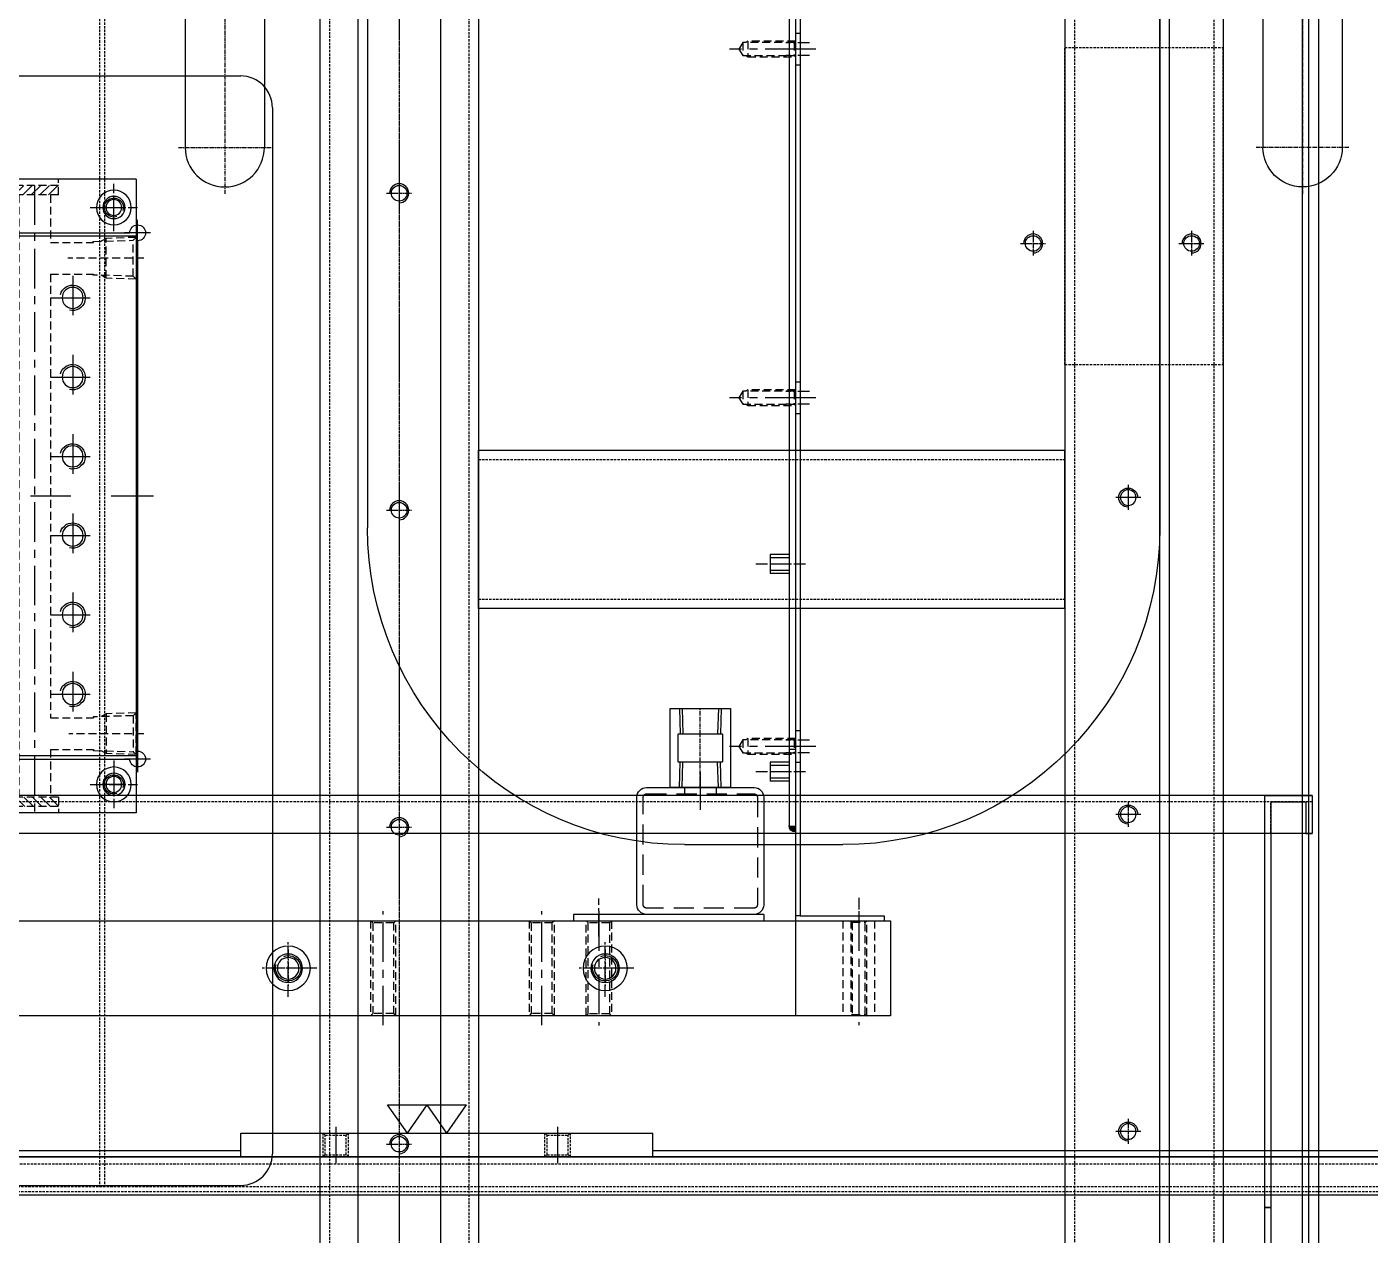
# Model space of a CAD drawing. Header units: millimetres. Extents: x -18234 to 26733, y 279 to 18488.
# Drawn here: x 21465.9 to 21889.6, y 5766.9 to 6148.1 of the extents above; entities that cross this region are included whole.
import ezdxf

# ---------------------------------------------------------------- set-up
doc = ezdxf.new("R2010")
doc.units = ezdxf.units.MM
for name, pattern in [('CENTER', [2, 1.25, -0.25, 0.25, -0.25]), ('CENTER1', [10, 7, -1, 1, -1]), ('CENTERX2', [101.6, 63.5, -12.7, 12.7, -12.7]), ('HIDDEN', [0.375, 0.25, -0.125]), ('HIDDEN2', [4.7625, 3.175, -1.5875])]:
    doc.linetypes.add(name, pattern=pattern)
for name, color, linetype in [('CEN', 1, 'CENTER'), ('CENTER', 1, 'CENTER'), ('CL', 1, 'CENTER'), ('HIDDEN', 2, 'HIDDEN'), ('HL', 2, 'HIDDEN'), ('THIN', 3, 'Continuous')]:
    doc.layers.add(name, color=color, linetype=linetype)

# ---------------------------------------------------------------- blocks, each defined once
blk = doc.blocks.new('uyiwer')
at = {"layer": 'HL', "ltscale": 3}
for p, q in [((301281.04, 32211.52), (301331.04, 32211.52)), ((301281.04, 32111.52), (301281.04, 32211.52)), ((301331.04, 32111.52), (301331.04, 32211.52)), ((301281.04, 32111.52), (301331.04, 32111.52))]:
    blk.add_line(p, q, dxfattribs=at)
blk = doc.blocks.new('uyoertw')
at = {"ltscale": 0.5}
for p, q in [((107125.43, -14929.59), (106940.43, -14929.59)), ((106940.43, -14979.59), (106940.43, -14929.59)), ((107125.43, -14979.59), (107125.43, -14929.59)), ((106940.43, -14979.59), (107125.43, -14979.59))]:
    blk.add_line(p, q, dxfattribs=at)
at = {"layer": 'HL', "ltscale": 3}
for p, q in [((107125.43, -14932.59), (106940.43, -14932.59)), ((107125.43, -14976.59), (106940.43, -14976.59))]:
    blk.add_line(p, q, dxfattribs=at)
blk = doc.blocks.new('eterwet')
at = {"ltscale": 0.5}
for p, q in [((106256.87, -12988.09), (106256.87, -14144.09)), ((106306.87, -12988.09), (106306.87, -14144.09))]:
    blk.add_line(p, q, dxfattribs=at)
at = {"layer": 'HL', "ltscale": 3}
for p, q in [((106259.87, -12988.09), (106259.87, -14144.09)), ((106303.87, -12988.09), (106303.87, -14144.09))]:
    blk.add_line(p, q, dxfattribs=at)
blk = doc.blocks.new('6w4tw')
at = {"ltscale": 0.5}
for p, q in [((107959.85, -12918.09), (107959.85, -14174.09)), ((108009.85, -12918.09), (108009.85, -14174.09))]:
    blk.add_line(p, q, dxfattribs=at)
at = {"layer": 'HL', "ltscale": 3}
for p, q in [((107962.85, -12918.09), (107962.85, -14174.09)), ((108006.85, -12918.09), (108006.85, -14174.09))]:
    blk.add_line(p, q, dxfattribs=at)
blk = doc.blocks.new('YUWTEE')
at = {"color": 6}
for name, p in [('6w4tw', (-329.42, -20)), ('eterwet', (1138.56, 0))]:
    blk.add_blockref(name, p, dxfattribs=at)
blk.add_blockref('uyiwer', (-193650.61, -45727.61))
at = {"color": 6, "xscale": -1, "rotation": 5.915268275202834e-12}
blk.add_blockref('uyoertw', (214570.86, 1286.5), dxfattribs=at)
blk = doc.blocks.new('r5yrtt')
at = {"ltscale": 0.5}
blk.add_circle((309013.73, 26263.33), 2.46, dxfattribs=at)
at = {"color": 1, "ltscale": 0.5}
blk.add_arc((309013.73, 26263.33), 3, 270, 180, dxfattribs=at)
at = {"layer": 'CL', "ltscale": 0.5}
for p, q in [((309013.73, 26267.33), (309013.73, 26259.33)), ((309009.73, 26263.33), (309017.73, 26263.33))]:
    blk.add_line(p, q, dxfattribs=at)
blk = doc.blocks.new('tyqw')
at = {"ltscale": 0.5}
blk.add_circle((204314.83, 21396.31), 2.46, dxfattribs=at)
at = {"color": 1, "ltscale": 0.5}
blk.add_arc((204314.83, 21396.31), 3, 270, 180, dxfattribs=at)
at = {"layer": 'CL', "ltscale": 0.5}
for p, q in [((204314.83, 21400.31), (204314.83, 21392.31)), ((204310.83, 21396.31), (204318.83, 21396.31))]:
    blk.add_line(p, q, dxfattribs=at)
blk = doc.blocks.new('RUW')
at = {"ltscale": 0.5}
for p, q in [((105666.37, -12938.09), (105666.37, -14228.09)), ((105393.37, -13142.09), (105393.37, -14082.09)), ((105419.37, -13142.09), (105419.37, -14082.09)), ((105186.37, -13525.09), (105356.37, -13525.09)), ((105366.37, -13535.09), (105366.37, -13865.09)), ((105186.37, -13875.09), (105356.37, -13875.09))]:
    blk.add_line(p, q, dxfattribs=at)
for centre, start, end in [((105356.37, -13535.09), 0, 90), ((105356.37, -13865.09), 270, 0)]:
    blk.add_arc(centre, 10, start, end, dxfattribs=at)
at = {"layer": 'CL', "ltscale": 0.5}
blk.add_line((105406.37, -13145.09), (105406.37, -14079.09), dxfattribs=at)
for name, p in [('r5yrtt', (-203607.36, -39825.42)), ('tyqw', (-98708.46, -34974.24)), ('tyqw', (-98658.46, -34974.24)), ('r5yrtt', (-203607.36, -39925.42)), ('r5yrtt', (-203607.36, -40025.42)), ('r5yrtt', (-203607.36, -40125.42))]:
    blk.add_blockref(name, p)
at = {"xscale": -1}
for p in [(309951.2, -35054.4), (309951.2, -35154.4), (309951.2, -35254.4)]:
    blk.add_blockref('tyqw', p, dxfattribs=at)
blk = doc.blocks.new('56ERT')
at = {"color": 6}
for name, p in [('YUWTEE', (-4301.61, 0)), ('RUW', (-2287.55, 0))]:
    blk.add_blockref(name, p, dxfattribs=at)
blk = doc.blocks.new('A$C5D08750C')
at = {"color": 3}
blk.add_line((1100, -1750), (1100, 0), dxfattribs=at)
blk.add_line((1100, -1750), (1100, 0), dxfattribs=at)
blk = doc.blocks.new('A$C6BE62182')
at = {"color": 0, "linetype": 'HIDDEN', "ltscale": 10}
for points in [[(-10.34, 7.86), (-9.91, 8.3), (-9.91, 12.43), (-10.34, 12.86)], [(19.66, 7.86), (19.23, 8.3), (19.23, 12.43), (19.66, 12.86)], [(-9.91, 12.43), (19.23, 12.43)], [(19.23, 8.3), (-9.91, 8.3)]]:
    blk.add_lwpolyline(points, dxfattribs=at)
at = {"layer": 'CENTER', "ltscale": 10}
blk.add_line((22.66, 10.36), (-13.34, 10.36), dxfattribs=at)
at = {"layer": 'THIN', "color": 0, "linetype": 'HIDDEN', "ltscale": 10}
for points in [[(-10.34, 12.86), (19.66, 12.86)], [(19.66, 7.86), (-10.34, 7.86)]]:
    blk.add_lwpolyline(points, dxfattribs=at)
blk = doc.blocks.new('A$C6C3A631E')
at = {"color": 0, "linetype": 'HIDDEN', "ltscale": 10}
for points in [[(0, -6.62), (0.68, -7.3), (0.68, -13.95), (0, -14.62)], [(0.68, -7.3), (29.32, -7.3)], [(30, -6.62), (29.32, -7.3), (29.32, -13.95), (30, -14.62)], [(29.32, -13.95), (0.68, -13.95)]]:
    blk.add_lwpolyline(points, dxfattribs=at)
at = {"layer": 'CENTER', "ltscale": 10}
blk.add_line((-3, -10.62), (33, -10.62), dxfattribs=at)
at = {"layer": 'THIN', "color": 0, "linetype": 'HIDDEN', "ltscale": 10}
for points in [[(0, -6.62), (30, -6.62)], [(30, -14.62), (0, -14.62)]]:
    blk.add_lwpolyline(points, dxfattribs=at)
blk = doc.blocks.new('A$C592426ED')
at = {"color": 251, "linetype": 'HIDDEN', "ltscale": 10}
for points in [[(-4.9, 20), (-5.57, 19.33), (-12.22, 19.33), (-12.9, 20)], [(-12.22, -9.32), (-12.22, 19.33)], [(-5.57, 19.33), (-5.57, -9.32)], [(-4.9, -10), (-5.57, -9.32), (-12.22, -9.32), (-12.9, -10)]]:
    blk.add_lwpolyline(points, dxfattribs=at)
at = {"layer": 'CENTER', "color": 251, "ltscale": 10}
blk.add_line((-8.9, 23), (-8.9, -13), dxfattribs=at)
at = {"layer": 'THIN', "color": 251, "linetype": 'HIDDEN', "ltscale": 10}
for points in [[(-12.9, -10), (-12.9, 20)], [(-4.9, 20), (-4.9, -10)]]:
    blk.add_lwpolyline(points, dxfattribs=at)
blk = doc.blocks.new('A$C4AE041CB')
at = {"color": 2}
for p, q in [((546.87, -48.14), (-33.13, -48.14)), ((-33.13, -48.14), (-33.13, -78.14)), ((-33.13, -78.14), (546.87, -78.14))]:
    blk.add_line(p, q, dxfattribs=at)
at = {"linetype": 'HIDDEN', "ltscale": 10}
for p, q in [((-28.13, -48.14), (-28.13, -78.14)), ((-18.13, -48.14), (-18.13, -78.14))]:
    blk.add_line(p, q, dxfattribs=at)
at = {"color": 3}
for centre in [(56.87, -63.14), (156.87, -63.14)]:
    blk.add_circle(centre, 3.4, dxfattribs=at)
for centre in [(56.87, -63.14), (156.87, -63.14)]:
    blk.add_arc(centre, 4, 69.9167, 17.6912)
at = {"layer": 'CEN', "linetype": 'CENTER', "ltscale": 2}
for p, q in [((56.87, -57.23), (56.87, -69.05)), ((156.87, -57.23), (156.87, -69.05)), ((50.97, -63.14), (62.78, -63.14)), ((150.97, -63.14), (162.78, -63.14))]:
    blk.add_line(p, q, dxfattribs=at)
at = {"ltscale": 10, "rotation": 90}
for name, p in [('A$C6BE62182', (-12.76, -67.8)), ('A$C6C3A631E', (66.25, -78.14)), ('A$C6C3A631E', (116.25, -78.14))]:
    blk.add_blockref(name, p, dxfattribs=at)
at = {"ltscale": 10, "xscale": -1}
blk.add_blockref('A$C592426ED', (49.98, -68.15), dxfattribs=at)
blk = doc.blocks.new('rcw345trcw45t')
for p, q in [((53002.75, -14361.01), (52983.75, -14361.01)), ((52983.75, -14361.01), (52983.75, -14386.01)), ((52987.52, -14361.01), (52987.77, -14369.01)), ((52998.97, -14361.01), (52998.72, -14369.01)), ((53002.75, -14386.01), (53002.75, -14361.01)), ((52987.52, -14386.01), (52987.77, -14378.01)), ((52998.97, -14386.01), (52998.72, -14378.01)), ((52983.75, -14386.01), (53002.75, -14386.01))]:
    blk.add_line(p, q)
blk.add_lwpolyline([(52986.25, -14377.76, 0.414214), (52986.5, -14378.01), (53000, -14378.01, 0.414214), (53000.25, -14377.76), (53000.25, -14369.26, 0.414214), (53000, -14369.01), (52986.5, -14369.01, 0.414214), (52986.25, -14369.26)], format="xyb", close=True)
at = {"layer": 'CENTER'}
blk.add_lwpolyline([(52993.25, -14386.01), (52993.25, -14378.01), (52993.25, -14369.01), (52993.25, -14361.01)], dxfattribs=at)
at = {"layer": 'THIN'}
for p, q in [((52986.67, -14361.01), (52986.92, -14369.01)), ((52999.83, -14361.01), (52999.58, -14369.01)), ((52986.67, -14386.01), (52986.92, -14378.01)), ((52999.83, -14386.01), (52999.58, -14378.01))]:
    blk.add_line(p, q, dxfattribs=at)
blk = doc.blocks.new('A$C30BB27A6')
at = {"color": 1, "linetype": 'CENTER1', "ltscale": 2}
blk.add_line((17, 5), (17, -7), dxfattribs=at)
at = {"color": 2, "linetype": 'HIDDEN2', "ltscale": 2}
for p, q in [((12, 0), (12, -2)), ((22, 0), (22, -2))]:
    blk.add_line(p, q, dxfattribs=at)
at = {"color": 1, "linetype": 'CENTER1'}
blk.add_line((49, -47), (49, -35), dxfattribs=at)
for p, q in [((-3, -40), (57, -40)), ((57, -42), (-3, -42)), ((57, -40), (57, -42))]:
    blk.add_line(p, q)
at = {"ltscale": 10}
blk.add_line((-3, -40), (-3, -42), dxfattribs=at)
blk.add_lwpolyline([(34, 0), (0, 0, 0.414214), (-3, -3), (-3, -37, 0.414214), (0, -40), (34, -40, 0.414214), (37, -37), (37, -3, 0.414214)], format="xyb", close=True)
at = {"color": 2, "linetype": 'HIDDEN2', "ltscale": 2}
blk.add_lwpolyline([(34, -2), (0, -2, 0.414214), (-1, -3), (-1, -37, 0.414214), (0, -38), (34, -38, 0.414214), (35, -37), (35, -3, 0.414214)], format="xyb", close=True, dxfattribs=at)
blk.add_blockref('rcw345trcw45t', (-52976.25, 14386.01))
blk = doc.blocks.new('A$C50693D2F')
at = {"color": 0, "linetype": 'HIDDEN', "ltscale": 10}
for p, q in [((17.3, -6.06), (17.3, -11.06)), ((18.9, -6.49), (18.9, -10.62))]:
    blk.add_line(p, q, dxfattribs=at)
for points in [[(2.3, -6.06), (2.73, -6.49), (2.73, -10.62), (2.3, -11.06)], [(2.73, -6.49), (18.9, -6.49), (20.09, -8.56), (18.9, -10.62), (2.73, -10.62)]]:
    blk.add_lwpolyline(points, dxfattribs=at)
at = {"layer": 'CENTER', "ltscale": 10}
blk.add_line((-0.7, -8.56), (23.09, -8.56), dxfattribs=at)
at = {"layer": 'THIN', "color": 0, "linetype": 'HIDDEN', "ltscale": 10}
for points in [[(2.3, -6.06), (17.3, -6.06), (18.05, -6.49)], [(18.05, -10.62), (17.3, -11.06), (2.3, -11.06)]]:
    blk.add_lwpolyline(points, dxfattribs=at)
blk = doc.blocks.new('A$C4B8E0633')
at = {"color": 2}
for p, q in [((-460, 685), (-460, -15)), ((-252.5, 229.5), (-252.5, 68.5)), ((-202, 232), (-250, 232)), ((-202, 66), (-250, 66)), ((-460, -15), (60, -15))]:
    blk.add_line(p, q, dxfattribs=at)
at = {"color": 1, "linetype": 'CENTER', "ltscale": 3}
for p, q in [((-245, 232.5), (-245, 247.5)), ((-237.5, 240), (-252.5, 240)), ((-245, 65.5), (-245, 50.5)), ((-237.5, 58), (-252.5, 58)), ((-400, -9), (-400, 9)), ((-300, -9), (-300, 9)), ((-409, 0), (-391, 0)), ((-309, 0), (-291, 0))]:
    blk.add_line(p, q, dxfattribs=at)
at = {"color": 1, "linetype": 'CENTER1', "ltscale": 10}
for p, q in [((-252.5, 227.9), (-252.5, 236.1)), ((-256.6, 232), (-248.4, 232)), ((-252.5, 70.1), (-252.5, 61.9)), ((-256.6, 66), (-248.4, 66))]:
    blk.add_line(p, q, dxfattribs=at)
at = {"color": 1, "linetype": 'CENTERX2'}
blk.add_line((-142.5, 149), (-257.5, 149), dxfattribs=at)
at = {"color": 2}
for centre, radius in [((-245, 240), 5.5), ((-245, 240), 3.5), ((-245, 58), 5.5), ((-245, 58), 3.5), ((-400, 0), 7), ((-400, 0), 4.5), ((-300, 0), 7), ((-300, 0), 4.5)]:
    blk.add_circle(centre, radius, dxfattribs=at)
for centre, start, end in [((-252.5, 232), 0, 270), ((-252.5, 66), 90, 0)]:
    blk.add_arc(centre, 2.5, start, end, dxfattribs=at)
at = {"ltscale": 10}
for p in [(-462.3, 298.56), (-462.3, 188.56), (-462.3, 78.56)]:
    blk.add_blockref('A$C50693D2F', p, dxfattribs=at)
blk = doc.blocks.new('RTWESRDFQEW')
at = {"color": 1, "linetype": 'CENTER', "ltscale": 3}
blk.add_line((38004.42, -17839.83), (38020.86, -17839.83), dxfattribs=at)
for p, q in [((38009.66, -17836.83), (38009.66, -17842.83)), ((38009.66, -17836.83), (38009.66, -17842.83)), ((38009.66, -17836.83), (38015.66, -17836.83)), ((38009.66, -17837.83), (38015.66, -17837.83)), ((38009.66, -17839.83), (38015.66, -17839.83)), ((38015.66, -17836.83), (38015.66, -17842.83)), ((38009.66, -17841.83), (38015.66, -17841.83)), ((38009.66, -17842.83), (38015.66, -17842.83))]:
    blk.add_line(p, q)
blk = doc.blocks.new('A$C17637D5B')
at = {"ltscale": 10}
h = blk.add_hatch(color=256, dxfattribs=at)
h.dxf.hatch_style = 1
h.paths.add_polyline_path([(-548, 28, 0.414214), (-546, 30), (-548, 30)])
at = {"color": 3}
for p, q in [((-549.5, 672), (-549.5, 1.5)), ((-548, 670.5), (-548, 0)), ((-546, 595), (-546, 30)), ((-576, 1.5), (-576, 0)), ((-549.5, 1.5), (-576, 1.5)), ((-548, 0), (-576, 0)), ((-549.5, 1.5), (-548, 1.5))]:
    blk.add_line(p, q, dxfattribs=at)
at = {"color": 2, "linetype": 'HIDDEN', "ltscale": 10}
for p, q in [((-548, 280), (-549.5, 280)), ((-548, 270), (-549.5, 270)), ((-548, 170), (-549.5, 170)), ((-548, 160), (-549.5, 160)), ((-548, 60), (-549.5, 60)), ((-548, 54), (-546, 54)), ((-548, 50), (-549.5, 50))]:
    blk.add_line(p, q, dxfattribs=at)
at = {"color": 1, "linetype": 'CENTER', "ltscale": 3}
for p, q in [((-552.5, 277), (-545, 277)), ((-554.5, 275), (-543, 275)), ((-552.5, 273), (-545, 273)), ((-552.5, 167), (-545, 167)), ((-554.5, 165), (-543, 165)), ((-552.5, 163), (-545, 163)), ((-551.24, 112.5), (-534.8, 112.5)), ((-552.5, 57), (-545, 57)), ((-554.5, 55), (-543, 55)), ((-552.5, 53), (-545, 53)), ((-568, 7.24), (-568, -8.29))]:
    blk.add_line(p, q, dxfattribs=at)
for p, q in [((-546, 115.5), (-546, 109.5)), ((-546, 115.5), (-540, 115.5)), ((-546, 114.5), (-540, 114.5)), ((-540, 115.5), (-540, 109.5)), ((-546, 112.5), (-540, 112.5)), ((-546, 110.5), (-540, 110.5)), ((-546, 109.5), (-540, 109.5))]:
    blk.add_line(p, q)
at = {"ltscale": 10}
blk.add_arc((-548, 30), 2, 270, 0, dxfattribs=at)
blk.add_blockref('RTWESRDFQEW', (-38555.66, 17886.83))
blk = doc.blocks.new('A$C17A071F6')
at = {"layer": 'HIDDEN', "ltscale": 10}
h = blk.add_hatch(dxfattribs=at)
h.set_pattern_fill('ANSI31', color=256, scale=0.6, style=0)
h.set_pattern_definition([(135, (133944.9958, 51617.907), (1.347038418, 1.347038418), [])])
h.paths.add_polyline_path([(32.5, 4), (32.5, 7), (17.5, 7), (17.5, 4)])
h = blk.add_hatch(dxfattribs=at)
h.set_pattern_fill('ANSI31', color=256, scale=0.6, style=0)
h.set_pattern_definition([(225, (133944.9958, -51799.907), (1.347038418, -1.347038418), [])])
h.paths.add_polyline_path([(32.5, -186), (32.5, -189), (17.5, -189), (17.5, -186)])
at = {"color": 1}
for p, q in [((-7, 9), (-7, -191)), ((-7, 9), (43, 9)), ((43, 9), (43, -191)), ((-7, -9), (43, -9)), ((40, -9), (40, -173)), ((-7, -173), (43, -173)), ((-7, -191), (43, -191))]:
    blk.add_line(p, q, dxfattribs=at)
at = {"ltscale": 10}
for centre, radius in [((0, 0), 2.5), ((36, 0), 2.5), ((13, -28.5), 3.32), ((13, -53.5), 3.32), ((13, -78.5), 3.32), ((13, -103.5), 3.32), ((13, -128.5), 3.32), ((13, -153.5), 3.32), ((0, -182), 2.5), ((36, -182), 2.5)]:
    blk.add_circle(centre, radius, dxfattribs=at)
at = {"layer": 'CENTER', "ltscale": 10}
for p, q in [((3.78, 0), (-3.78, 0)), ((0, -3.78), (0, 3.78)), ((39.78, 0), (32.22, 0)), ((36, -3.78), (36, 3.78)), ((13, -21.5), (13, -35.5)), ((20, -28.5), (6, -28.5)), ((13, -46.5), (13, -60.5)), ((20, -53.5), (6, -53.5)), ((13, -71.5), (13, -85.5)), ((20, -78.5), (6, -78.5)), ((13, -96.5), (13, -110.5)), ((20, -103.5), (6, -103.5)), ((13, -121.5), (13, -135.5)), ((20, -128.5), (6, -128.5)), ((13, -146.5), (13, -160.5)), ((20, -153.5), (6, -153.5)), ((-3.78, -182), (3.78, -182)), ((0, -178.22), (0, -185.78)), ((32.22, -182), (39.78, -182)), ((36, -178.22), (36, -185.78))]:
    blk.add_line(p, q, dxfattribs=at)
blk.add_lwpolyline([(25, 7), (25, -191)], dxfattribs=at)
at = {"layer": 'HIDDEN', "ltscale": 10}
for p, q in [((17.5, 4), (17.5, 9)), ((32.5, 4), (32.5, 9)), ((17.5, 7), (32.5, 7)), ((17.5, 4), (32.5, 4)), ((20, 4), (20, -11)), ((30, 4), (30, -186)), ((-7, -9.42), (-7, -22.58)), ((-6.12, -21.69), (-6.12, -10.31)), ((2.4, -22.28), (2.4, -9.72)), ((6.41, -11), (6.41, -10.7)), ((8, -11), (6.41, -11)), ((20, -11), (8, -11)), ((-9.5, -16), (14.48, -16)), ((6.41, -21.3), (6.41, -21)), ((8, -21), (6.41, -21)), ((20, -21), (8, -21)), ((20, -21), (20, -161)), ((-7, -172.58), (-7, -159.42)), ((-6.12, -160.31), (-6.12, -171.69)), ((2.4, -159.72), (2.4, -172.28)), ((6.41, -160.7), (6.41, -161)), ((8, -161), (6.41, -161)), ((20, -161), (8, -161)), ((-9.5, -166), (14.17, -166)), ((8, -171), (6.41, -171)), ((6.41, -171), (6.41, -171.3)), ((20, -171), (8, -171)), ((20, -171), (20, -186)), ((17.5, -186), (32.5, -186)), ((17.5, -186), (17.5, -191)), ((32.5, -186), (32.5, -191)), ((17.5, -189), (32.5, -189))]:
    blk.add_line(p, q, dxfattribs=at)
for points in [[(-7, -9.42), (2.4, -9.72), (3.97, -10.62)], [(6.59, -11), (6.41, -10.7), (-6.12, -10.31), (-7, -9.42)], [(-7, -22.58), (-6.12, -21.69), (6.41, -21.3), (6.59, -21)], [(-7, -22.58), (2.4, -22.28), (3.97, -21.38)], [(-7, -159.42), (-6.12, -160.31), (6.41, -160.7), (6.59, -161)], [(-7, -159.42), (2.4, -159.72), (3.97, -160.62)], [(6.59, -171), (6.41, -171.3), (-6.12, -171.69), (-7, -172.58)], [(-7, -172.58), (2.4, -172.28), (3.97, -171.38)]]:
    blk.add_lwpolyline(points, dxfattribs=at)
at = {"layer": 'THIN', "ltscale": 10}
for centre, radius, start, end in [((0, 0), 3, 250.9559, 198.1465), ((36, 0), 3, 250.9559, 198.1465), ((13, -28.5), 4, 15, 285), ((13, -53.5), 4, 15, 285), ((13, -78.5), 4, 15, 285), ((13, -103.5), 4, 15, 285), ((13, -128.5), 4, 15, 285), ((13, -153.5), 4, 15, 285), ((0, -182), 3, 251.8535, 199.0441), ((36, -182), 3, 251.8535, 199.0441)]:
    blk.add_arc(centre, radius, start, end, dxfattribs=at)
blk = doc.blocks.new('A$C51554FA1')
for name, p in [('A$C17637D5B', (578, 30)), ('A$C4B8E0633', (490, 15)), ('A$C17A071F6', (245, 255))]:
    blk.add_blockref(name, p)
at = {"ltscale": 10}
for name, p in [('A$C30BB27A6', (43, 72)), ('A$C4AE041CB', (33.13, 78.14))]:
    blk.add_blockref(name, p, dxfattribs=at)
blk = doc.blocks.new('A$C4CF1542E')
for name, p in [('A$C5D08750C', (17.61, 1984)), ('A$C51554FA1', (1247.61, 1112))]:
    blk.add_blockref(name, p)
blk = doc.blocks.new('A$C7FF257DF')
at = {"ltscale": 0.5}
for p, q in [((0, 1412), (0, 12)), ((50, 12), (50, 1412))]:
    blk.add_line(p, q, dxfattribs=at)
at = {"layer": 'HL', "ltscale": 0.5}
for p, q in [((3, 12), (3, 1412)), ((47, 12), (47, 1412))]:
    blk.add_line(p, q, dxfattribs=at)
blk = doc.blocks.new('A$C7A7027CF')
blk.add_blockref('A$C7FF257DF', (0, 0))
blk = doc.blocks.new('A$C27025287')
blk.add_blockref('A$C7A7027CF', (0, 0))
blk = doc.blocks.new('57w45')
at = {"color": 6, "ltscale": 0.5}
for p, q in [((108903.23, -24098.91), (108918.23, -24098.91)), ((108903.23, -24098.91), (108903.23, -24626.91)), ((108918.23, -24098.91), (108918.23, -24110.91)), ((108905.23, -24100.91), (108905.23, -24628.91)), ((108905.23, -24100.91), (108916.23, -24100.91)), ((108916.23, -24100.91), (108916.23, -24110.91)), ((108916.23, -24110.91), (108918.23, -24110.91)), ((108903.23, -24228.91), (108905.23, -24228.91))]:
    blk.add_line(p, q, dxfattribs=at)
blk = doc.blocks.new('r6u4w')
at = {"color": 6, "ltscale": 0.5}
for p, q in [((107688.27, -25189.89), (106842.27, -25189.89)), ((107688.27, -25189.89), (107688.27, -25201.89)), ((107688.27, -25201.89), (106842.27, -25201.89)), ((107675.27, -25201.89), (107675.27, -25319.89)), ((107675.27, -25319.89), (107673.27, -25319.89)), ((107673.27, -25319.89), (107673.27, -25389.89))]:
    blk.add_line(p, q, dxfattribs=at)
at = {"layer": 'HL', "ltscale": 3}
for p, q in [((107688.27, -25191.89), (106842.27, -25191.89)), ((107675.27, -25201.89), (107675.27, -25191.89))]:
    blk.add_line(p, q, dxfattribs=at)
blk = doc.blocks.new('e56w4w')
at = {"color": 6}
for name, p in [('57w45', (-2817.38, 0)), ('r6u4w', (-1587.43, 1090.97))]:
    blk.add_blockref(name, p, dxfattribs=at)
blk = doc.blocks.new('57WERWR')
at = {"ltscale": 0.5}
blk.add_line((217010.53, 14888.67), (215596.53, 14888.67), dxfattribs=at)
at = {"layer": 'HL', "ltscale": 3}
blk.add_line((215596.53, 14886.37), (217010.53, 14886.37), dxfattribs=at)
blk = doc.blocks.new('T7IED')
at = {"color": 6, "ltscale": 0.5}
blk.add_line((118282.54, -29360.15), (116864.54, -29360.15), dxfattribs=at)
blk = doc.blocks.new('TUIR')
at = {"layer": 'CL', "ltscale": 0.5}
blk.add_line((206249.02, 19611.52), (206249.02, 19623.02), dxfattribs=at)
at = {"layer": 'HL', "ltscale": 3}
for p, q in [((206245.02, 19621.02), (206245.7, 19620.35)), ((206245.02, 19621.02), (206245.02, 19613.52)), ((206253.02, 19621.02), (206252.35, 19620.35)), ((206253.02, 19621.02), (206253.02, 19613.52)), ((206252.35, 19620.35), (206245.7, 19620.35)), ((206245.7, 19620.35), (206245.7, 19614.2)), ((206252.35, 19620.35), (206252.35, 19614.2)), ((206245.7, 19614.2), (206245.02, 19613.52)), ((206252.35, 19614.2), (206245.7, 19614.2)), ((206252.35, 19614.2), (206253.02, 19613.52))]:
    blk.add_line(p, q, dxfattribs=at)
blk = doc.blocks.new('ETYWW')
at = {"color": 6, "ltscale": 0.5}
for p, q in [((117513.54, -28491.56), (117513.54, -28499.06)), ((117513.54, -28491.56), (117643.54, -28491.56)), ((117643.54, -28491.56), (117643.54, -28499.06)), ((117513.54, -28499.06), (117643.54, -28499.06))]:
    blk.add_line(p, q, dxfattribs=at)
at = {"extrusion": (0, 0, -1), "zscale": -1}
for p in [(-323792.56, -48112.58), (-323862.56, -48112.58)]:
    blk.add_blockref('TUIR', p, dxfattribs=at)
blk = doc.blocks.new('TYEE')
at = {"color": 6, "ltscale": 0.5}
for p, q in [((117048.54, -28724.28), (117513.54, -28724.28)), ((117048.54, -28726.28), (117513.54, -28726.28)), ((117513.54, -28726.28), (117513.54, -28724.28))]:
    blk.add_line(p, q, dxfattribs=at)
blk = doc.blocks.new('4356EE')
at = {"color": 6, "ltscale": 0.5}
for p, q in [((117643.54, -28726.28), (117643.54, -28724.28)), ((117643.54, -28724.28), (118098.54, -28724.28)), ((117643.54, -28726.28), (118098.54, -28726.28))]:
    blk.add_line(p, q, dxfattribs=at)
blk = doc.blocks.new('TUERTTRE')
at = {"color": 6, "ltscale": 0.5}
for p, q in [((299256.67, 16562.02), (299269.09, 16562.02)), ((299262.88, 16553.1), (299256.67, 16562.02)), ((299262.88, 16553.1), (299269.09, 16562.02)), ((299269.09, 16562.02), (299281.51, 16562.02)), ((299275.3, 16553.1), (299269.09, 16562.02)), ((299275.3, 16553.1), (299281.51, 16562.02))]:
    blk.add_line(p, q, dxfattribs=at)
blk = doc.blocks.new('54y3')
at = {"color": 6, "ltscale": 0.5}
blk.add_line((118282.54, -30047.36), (116864.54, -30047.36), dxfattribs=at)
blk = doc.blocks.new('tyiwtet')
at = {"color": 6}
for name, p in [('TUERTTRE', (-181696.76, -44218.73)), ('TYEE', (0, 1053.14)), ('4356EE', (0, 1053.14)), ('T7IED', (0, 1687.01))]:
    blk.add_blockref(name, p, dxfattribs=at)
at = {"color": 6, "xscale": -1, "rotation": 180}
for name, p in [('ETYWW', (0, -56164.69)), ('54y3', (0, -57720.49))]:
    blk.add_blockref(name, p, dxfattribs=at)
at = {"extrusion": (0, 0, -1), "zscale": -1}
blk.add_blockref('57WERWR', (-333877.07, -42561.8), dxfattribs=at)
blk = doc.blocks.new('hioewe')
at = {"color": 6}
for name, p in [('e56w4w', (11225.01, -974.39)), ('tyiwtet', (-525.69, 2485.83))]:
    blk.add_blockref(name, p, dxfattribs=at)
blk = doc.blocks.new('rtyrtutu')
for p, q in [((-18791.03, 10046.3), (-18791.03, 9986.3)), ((-18766.03, 10046.3), (-18766.03, 9986.3))]:
    blk.add_line(p, q)
for centre, start, end in [((-18778.53, 10046.3), 0, 180), ((-18778.53, 9986.3), 180, 0)]:
    blk.add_arc(centre, 12.5, start, end)
at = {"layer": 'CL'}
for p, q in [((-18778.53, 10060.93), (-18778.53, 9971.67)), ((-18793.15, 10046.3), (-18763.9, 10046.3)), ((-18793.15, 9986.3), (-18763.9, 9986.3))]:
    blk.add_line(p, q, dxfattribs=at)
blk = doc.blocks.new('tui4wt')
for p, q in [((202181.43, 14522.03), (202181.43, 14072.03)), ((202431.43, 14522.03), (202431.43, 14072.03)), ((202331.43, 13972.03), (202281.43, 13972.03))]:
    blk.add_line(p, q)
for centre, start, end in [((202281.43, 14072.03), 180, 270), ((202331.43, 14072.03), 270, 0)]:
    blk.add_arc(centre, 100, start, end)
at = {"layer": 'HL', "ltscale": 3}
for p, q in [((202514.43, 14750.03), (202514.43, 13864.03)), ((202515.93, 14750.03), (202515.93, 13864.03)), ((202058.43, 13864.03), (202554.43, 13864.03)), ((202058.43, 13862.53), (202554.43, 13862.53))]:
    blk.add_line(p, q, dxfattribs=at)
blk.add_blockref('rtyrtutu', (220914.96, 4205.72))
at = {"xscale": -1}
blk.add_blockref('rtyrtutu', (183697.91, 4205.72), dxfattribs=at)
blk = doc.blocks.new('65wrwt')
blk.add_blockref('tui4wt', (0, 1491.68))
blk = doc.blocks.new('67rtruru')
blk.add_blockref('65wrwt', (-36751.82, 14624.98))
blk = doc.blocks.new('78wtw')
at = {"ltscale": 0.5}
blk.add_line((94374.92, -32230.45), (96014.92, -32230.45), dxfattribs=at)
blk = doc.blocks.new('75ete')
at = {"color": 6}
blk.add_blockref('78wtw', (0, 2399.5), dxfattribs=at)
blk = doc.blocks.new('e5ywwt')
at = {"color": 6}
blk.add_blockref('75ete', (0, 2502.8), dxfattribs=at)
at = {"extrusion": (0, 0, -1), "zscale": -1}
blk.add_blockref('67rtruru', (-260999.53, -57306.34), dxfattribs=at)
blk = doc.blocks.new('sdafasfdasdfasffasdfas')
at = {"color": 6}
for name, p in [('e5ywwt', (-73746.608, 33107.785)), ('hioewe', (-95454.544, 30978.938))]:
    blk.add_blockref(name, p, dxfattribs=at)

msp = doc.modelspace()

# ---------------------------------------------------------------- block references
at = {"xscale": -1}
for name, p in [('A$C4CF1542E', (22985.915, 4724.135)), ('A$C27025287', (21873.309, 5379.632))]:
    msp.add_blockref(name, p, dxfattribs=at)
at = {"color": 6}
msp.add_blockref('56ERT', (-81535.513, 19657.721), dxfattribs=at)

# ---------------------------------------------------------------- next in the draw order: block references
msp.add_blockref('sdafasfdasdfasffasdfas', (0, 0))

doc.saveas('drawing.dxf')
